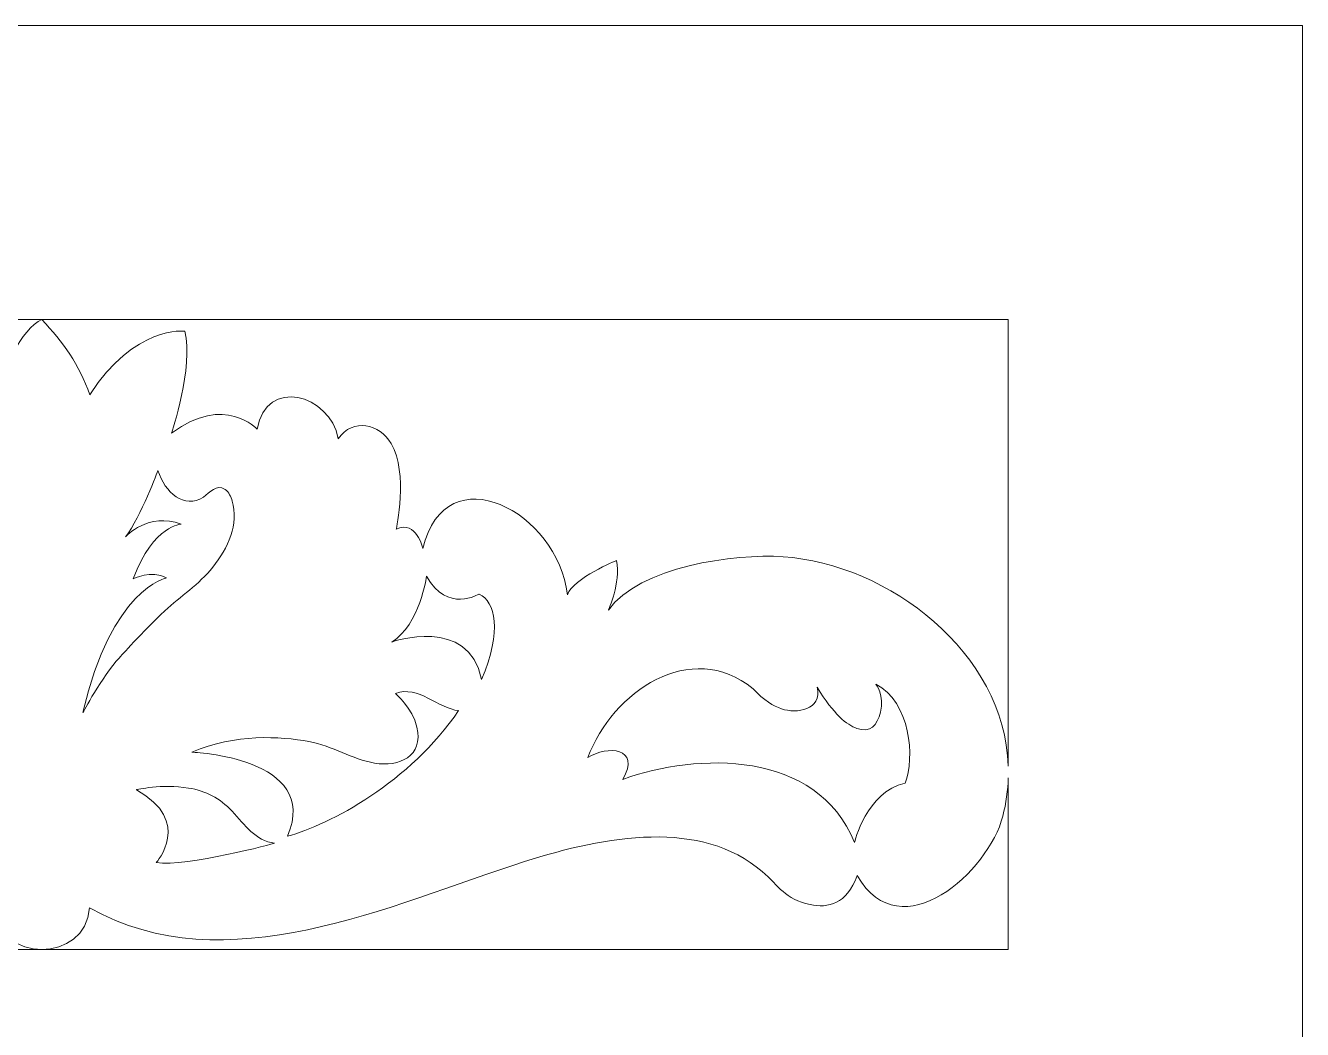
# Model space of a CAD drawing. Header units: centimetres. Extents: x -9.3 to 7.4, y -14.2 to 13.8.
# Drawn here: x 3.505 to 7.376, y 10.802 to 13.847 of the extents above; entities that cross this region are included whole.
import ezdxf

# ---------------------------------------------------------------- set-up
doc = ezdxf.new("R2010")
doc.units = ezdxf.units.CM
doc.header["$MEASUREMENT"] = 0
doc.layers.add('layer 1', color=7, linetype='Continuous')

msp = doc.modelspace()

# ---------------------------------------------------------------- linework, layer by layer
at = {"layer": 'layer 1', "color": 242, "lineweight": 9}
for points, knots in [([(7.37552, 13.84713), (4.82831, 13.84713), (2.28109, 13.84713), (-0.26612, 13.84713), (-0.26612, 13.84713), (-0.26612, 5.33379), (-0.26612, -3.17955), (-0.26612, -11.69289), (-0.26612, -11.69289), (-0.26609, -11.69289), (-0.26607, -11.69289), (-0.26605, -11.69289), (-0.26605, -11.69289), (-0.26605, -12.51932), (-0.26605, -13.34575), (-0.26605, -14.17218), (-0.26605, -14.17218), (0.03112, -14.17218), (0.32829, -14.17218), (0.62547, -14.17218), (0.62547, -14.17218), (0.62547, -14.04482), (0.62547, -13.91746), (0.62547, -13.79009), (0.62547, -13.79009), (0.93981, -13.79009), (1.25416, -13.79009), (1.56851, -13.79009), (1.56851, -13.79009), (1.56851, -13.54122), (1.56851, -13.29235), (1.56851, -13.04347), (1.56851, -13.04347), (1.69568, -13.04094), (1.82285, -13.0384), (1.95002, -13.03586), (1.95002, -13.03586), (1.97261, -13.10026), (2.0022, -13.1561), (2.05134, -13.20539), (2.05134, -13.20539), (2.09946, -13.25366), (2.14918, -13.28349), (2.20758, -13.29707), (2.20758, -13.29707), (2.28487, -13.31504), (2.3665, -13.30722), (2.42855, -13.25309), (2.42855, -13.25309), (2.48859, -13.20069), (2.52323, -13.11678), (2.53568, -13.03673), (2.53568, -13.03673), (2.57121, -13.04032), (2.60143, -13.03949), (2.62993, -13.03541), (2.62993, -13.03541), (2.77215, -13.01506), (2.83933, -12.92507), (2.85133, -12.78937), (2.85133, -12.78937), (2.85428, -12.75611), (2.85193, -12.72328), (2.84137, -12.69438), (2.84137, -12.69438), (2.84361, -12.69494), (2.84584, -12.6955), (2.84807, -12.69605), (2.84807, -12.69605), (2.89827, -12.71341), (2.94845, -12.73076), (2.99864, -12.74811), (2.99864, -12.74811), (3.02875, -13.05564), (3.26623, -13.29507), (3.55473, -13.29507), (3.55473, -13.29507), (3.84323, -13.29507), (4.08071, -13.05564), (4.11083, -12.74811), (4.11083, -12.74811), (4.16101, -12.73076), (4.2112, -12.71341), (4.26138, -12.69605), (4.26138, -12.69605), (4.26362, -12.6955), (4.26586, -12.69494), (4.26808, -12.69438), (4.26808, -12.69438), (4.25752, -12.72328), (4.25518, -12.75611), (4.25812, -12.78937), (4.25812, -12.78937), (4.27013, -12.92507), (4.33731, -13.01506), (4.47953, -13.03541), (4.47953, -13.03541), (4.50803, -13.03949), (4.53825, -13.04032), (4.57378, -13.03673), (4.57378, -13.03673), (4.58622, -13.11678), (4.62087, -13.20069), (4.68092, -13.25309), (4.68092, -13.25309), (4.74297, -13.30722), (4.82459, -13.31504), (4.90189, -13.29707), (4.90189, -13.29707), (4.96028, -13.28349), (5.01001, -13.25366), (5.05812, -13.20539), (5.05812, -13.20539), (5.10726, -13.1561), (5.13685, -13.10026), (5.15944, -13.03586), (5.15944, -13.03586), (5.28661, -13.0384), (5.41378, -13.04094), (5.54095, -13.04347), (5.54095, -13.04347), (5.54095, -13.29235), (5.54095, -13.54122), (5.54095, -13.79009), (5.54095, -13.79009), (5.8553, -13.79009), (6.16965, -13.79009), (6.48399, -13.79009), (6.48399, -13.79009), (6.48399, -13.91746), (6.48399, -14.04482), (6.48399, -14.17218), (6.48399, -14.17218), (6.78116, -14.17218), (7.07834, -14.17218), (7.37552, -14.17218), (7.37552, -14.17218), (7.37552, -13.34575), (7.37552, -12.51932), (7.37552, -11.69289), (7.37552, -11.69289), (7.37552, -3.17955), (7.37552, 5.33379), (7.37552, 13.84713)], [0, 0, 0, 0, 0.027027, 0.027027, 0.027027, 0.027027, 0.0540541, 0.0540541, 0.0540541, 0.0540541, 0.0810811, 0.0810811, 0.0810811, 0.0810811, 0.1081081, 0.1081081, 0.1081081, 0.1081081, 0.1351351, 0.1351351, 0.1351351, 0.1351351, 0.1621622, 0.1621622, 0.1621622, 0.1621622, 0.1891892, 0.1891892, 0.1891892, 0.1891892, 0.2162162, 0.2162162, 0.2162162, 0.2162162, 0.2432432, 0.2432432, 0.2432432, 0.2432432, 0.2702703, 0.2702703, 0.2702703, 0.2702703, 0.2972973, 0.2972973, 0.2972973, 0.2972973, 0.3243243, 0.3243243, 0.3243243, 0.3243243, 0.3513514, 0.3513514, 0.3513514, 0.3513514, 0.3783784, 0.3783784, 0.3783784, 0.3783784, 0.4054054, 0.4054054, 0.4054054, 0.4054054, 0.4324324, 0.4324324, 0.4324324, 0.4324324, 0.4594595, 0.4594595, 0.4594595, 0.4594595, 0.4864865, 0.4864865, 0.4864865, 0.4864865, 0.5135135, 0.5135135, 0.5135135, 0.5135135, 0.5405405, 0.5405405, 0.5405405, 0.5405405, 0.5675676, 0.5675676, 0.5675676, 0.5675676, 0.5945946, 0.5945946, 0.5945946, 0.5945946, 0.6216216, 0.6216216, 0.6216216, 0.6216216, 0.6486486, 0.6486486, 0.6486486, 0.6486486, 0.6756757, 0.6756757, 0.6756757, 0.6756757, 0.7027027, 0.7027027, 0.7027027, 0.7027027, 0.7297297, 0.7297297, 0.7297297, 0.7297297, 0.7567568, 0.7567568, 0.7567568, 0.7567568, 0.7837838, 0.7837838, 0.7837838, 0.7837838, 0.8108108, 0.8108108, 0.8108108, 0.8108108, 0.8378378, 0.8378378, 0.8378378, 0.8378378, 0.8648649, 0.8648649, 0.8648649, 0.8648649, 0.8918919, 0.8918919, 0.8918919, 0.8918919, 0.9189189, 0.9189189, 0.9189189, 0.9189189, 0.9459459, 0.9459459, 0.9459459, 0.9459459, 1, 1, 1, 1]), ([(0.62541, 11.60118), (0.62541, 12.05265), (0.62541, 12.50413), (0.62541, 12.9556), (0.62541, 12.9556), (1.60183, 12.9556), (2.57826, 12.9556), (3.55469, 12.9556), (3.55469, 12.9556), (3.49381, 12.92763), (3.43186, 12.79319), (3.40954, 12.72727), (3.40954, 12.72727), (3.27457, 12.93822), (3.12128, 12.92019), (3.12128, 12.92019), (3.12128, 12.92019), (3.09407, 12.81144), (3.16118, 12.61108), (3.16118, 12.61108), (3.16118, 12.61108), (2.99979, 12.73129), (2.90186, 12.62252), (2.90186, 12.62252), (2.90186, 12.62252), (2.8747, 12.78264), (2.68233, 12.72914), (2.65608, 12.59414), (2.65608, 12.59414), (2.61151, 12.65825), (2.53072, 12.6395), (2.49567, 12.57916), (2.49567, 12.57916), (2.44309, 12.48865), (2.48047, 12.32009), (2.48047, 12.32009), (2.48047, 12.32009), (2.41849, 12.34832), (2.40001, 12.26071), (2.40001, 12.26071), (2.40001, 12.26071), (2.32983, 12.55213), (1.98958, 12.37181), (1.96174, 12.12091), (1.96174, 12.12091), (1.94368, 12.17157), (1.81329, 12.22434), (1.81329, 12.22434), (1.81329, 12.22434), (1.79924, 12.15678), (1.83736, 12.07446), (1.83736, 12.07446), (1.83736, 12.07446), (1.74504, 12.20633), (1.45404, 12.2462), (1.30826, 12.2361), (1.30826, 12.2361), (0.98677, 12.21385), (0.63732, 11.9453), (0.62541, 11.60118)], [0, 0, 0, 0, 0.0625, 0.0625, 0.0625, 0.0625, 0.125, 0.125, 0.125, 0.125, 0.1875, 0.1875, 0.1875, 0.1875, 0.25, 0.25, 0.25, 0.25, 0.3125, 0.3125, 0.3125, 0.3125, 0.375, 0.375, 0.375, 0.375, 0.4375, 0.4375, 0.4375, 0.4375, 0.5, 0.5, 0.5, 0.5, 0.5625, 0.5625, 0.5625, 0.5625, 0.625, 0.625, 0.625, 0.625, 0.6875, 0.6875, 0.6875, 0.6875, 0.75, 0.75, 0.75, 0.75, 0.8125, 0.8125, 0.8125, 0.8125, 0.875, 0.875, 0.875, 0.875, 1, 1, 1, 1]), ([(3.55469, 12.9556), (4.53112, 12.9556), (5.50755, 12.9556), (6.484, 12.9556), (6.484, 12.9556), (6.484, 12.50413), (6.484, 12.05268), (6.484, 11.60121), (6.484, 11.60121), (6.47207, 11.9453), (6.12261, 12.21385), (5.80114, 12.2361), (5.80114, 12.2361), (5.65536, 12.2462), (5.36436, 12.20633), (5.27203, 12.07446), (5.27203, 12.07446), (5.27203, 12.07446), (5.31015, 12.15678), (5.29611, 12.22434), (5.29611, 12.22434), (5.29611, 12.22434), (5.16572, 12.17157), (5.14766, 12.12091), (5.14766, 12.12091), (5.11982, 12.37181), (4.77957, 12.55213), (4.7094, 12.26071), (4.7094, 12.26071), (4.7094, 12.26071), (4.69089, 12.34832), (4.62892, 12.32009), (4.62892, 12.32009), (4.62892, 12.32009), (4.66631, 12.48865), (4.61374, 12.57916), (4.61374, 12.57916), (4.57868, 12.6395), (4.49789, 12.65825), (4.4533, 12.59414), (4.4533, 12.59414), (4.42707, 12.72914), (4.2347, 12.78264), (4.20752, 12.62252), (4.20752, 12.62252), (4.20752, 12.62252), (4.1096, 12.73129), (3.94822, 12.61108), (3.94822, 12.61108), (3.94822, 12.61108), (4.01532, 12.81144), (3.98813, 12.92019), (3.98813, 12.92019), (3.98813, 12.92019), (3.83482, 12.93822), (3.69986, 12.72727), (3.69986, 12.72727), (3.66876, 12.81911), (3.61842, 12.88669), (3.55469, 12.9556)], [0, 0, 0, 0, 0.0625, 0.0625, 0.0625, 0.0625, 0.125, 0.125, 0.125, 0.125, 0.1875, 0.1875, 0.1875, 0.1875, 0.25, 0.25, 0.25, 0.25, 0.3125, 0.3125, 0.3125, 0.3125, 0.375, 0.375, 0.375, 0.375, 0.4375, 0.4375, 0.4375, 0.4375, 0.5, 0.5, 0.5, 0.5, 0.5625, 0.5625, 0.5625, 0.5625, 0.625, 0.625, 0.625, 0.625, 0.6875, 0.6875, 0.6875, 0.6875, 0.75, 0.75, 0.75, 0.75, 0.8125, 0.8125, 0.8125, 0.8125, 0.875, 0.875, 0.875, 0.875, 1, 1, 1, 1]), ([(3.9066, 12.49791), (3.9066, 12.49791), (3.85591, 12.35769), (3.80813, 12.29672), (3.80813, 12.29672), (3.80813, 12.29672), (3.87764, 12.37292), (3.97757, 12.33482), (3.97757, 12.33482), (3.97757, 12.33482), (3.89502, 12.33482), (3.83129, 12.16871), (3.83129, 12.16871), (3.83129, 12.16871), (3.88634, 12.19767), (3.93267, 12.17175), (3.93267, 12.17175), (3.93267, 12.17175), (3.76468, 12.13823), (3.67924, 11.76334), (3.67924, 11.76334), (3.67924, 11.76334), (3.73571, 11.87001), (3.79075, 11.93097), (3.79075, 11.93097), (3.79075, 11.93097), (3.86032, 12.009), (3.92724, 12.07156), (3.92724, 12.07156), (3.97577, 12.1169), (4.03071, 12.15141), (4.07286, 12.20428), (4.07286, 12.20428), (4.11905, 12.26223), (4.1521, 12.33556), (4.1318, 12.40505), (4.1318, 12.40505), (4.12805, 12.41792), (4.1216, 12.43205), (4.11065, 12.43963), (4.11065, 12.43963), (4.08302, 12.45876), (4.06471, 12.43001), (4.04437, 12.4168), (4.04437, 12.4168), (3.98681, 12.3794), (3.92748, 12.43068), (3.9066, 12.49791)], [0, 0, 0, 0, 0.0769231, 0.0769231, 0.0769231, 0.0769231, 0.1538462, 0.1538462, 0.1538462, 0.1538462, 0.2307692, 0.2307692, 0.2307692, 0.2307692, 0.3076923, 0.3076923, 0.3076923, 0.3076923, 0.3846154, 0.3846154, 0.3846154, 0.3846154, 0.4615385, 0.4615385, 0.4615385, 0.4615385, 0.5384615, 0.5384615, 0.5384615, 0.5384615, 0.6153846, 0.6153846, 0.6153846, 0.6153846, 0.6923077, 0.6923077, 0.6923077, 0.6923077, 0.7692308, 0.7692308, 0.7692308, 0.7692308, 0.8461538, 0.8461538, 0.8461538, 0.8461538, 1, 1, 1, 1]), ([(4.87998, 12.12297), (4.87998, 12.12297), (4.78307, 12.06315), (4.72105, 12.17736), (4.72105, 12.17736), (4.72105, 12.17736), (4.70039, 12.02916), (4.61511, 11.97749), (4.61511, 11.97749), (4.61511, 11.97749), (4.84896, 12.05906), (4.88772, 11.86327), (4.88772, 11.86327), (4.9499, 12.01213), (4.92928, 12.10005), (4.87998, 12.12297)], [0, 0, 0, 0, 0.2, 0.2, 0.2, 0.2, 0.4, 0.4, 0.4, 0.4, 0.6, 0.6, 0.6, 0.6, 1, 1, 1, 1]), ([(6.08247, 11.8497), (6.08247, 11.8497), (6.10902, 11.81475), (6.09643, 11.7649), (6.09643, 11.7649), (6.08636, 11.725), (6.0673, 11.70054), (6.02443, 11.71567), (6.02443, 11.71567), (5.99543, 11.72593), (5.95477, 11.75757), (5.90452, 11.84038), (5.90452, 11.84038), (5.92029, 11.7704), (5.84158, 11.75926), (5.79673, 11.77487), (5.79673, 11.77487), (5.77302, 11.78312), (5.74287, 11.80042), (5.71063, 11.83583), (5.71063, 11.83583), (5.5212, 11.98898), (5.28423, 11.82723), (5.20971, 11.62678), (5.20971, 11.62678), (5.26764, 11.6642), (5.37228, 11.65885), (5.31544, 11.56074), (5.31544, 11.56074), (5.54157, 11.64285), (5.90326, 11.6512), (6.01793, 11.36961), (6.01793, 11.36961), (6.01793, 11.36961), (6.05362, 11.52255), (6.1709, 11.54938), (6.1709, 11.54938), (6.20199, 11.6261), (6.18724, 11.79673), (6.08247, 11.8497)], [0, 0, 0, 0, 0.0909091, 0.0909091, 0.0909091, 0.0909091, 0.1818182, 0.1818182, 0.1818182, 0.1818182, 0.2727273, 0.2727273, 0.2727273, 0.2727273, 0.3636364, 0.3636364, 0.3636364, 0.3636364, 0.4545455, 0.4545455, 0.4545455, 0.4545455, 0.5454545, 0.5454545, 0.5454545, 0.5454545, 0.6363636, 0.6363636, 0.6363636, 0.6363636, 0.7272727, 0.7272727, 0.7272727, 0.7272727, 0.8181818, 0.8181818, 0.8181818, 0.8181818, 1, 1, 1, 1]), ([(4.81795, 11.76946), (4.75656, 11.77484), (4.69519, 11.84814), (4.62673, 11.82113), (4.62673, 11.82113), (4.6263, 11.82146), (4.67864, 11.77789), (4.69182, 11.71906), (4.69182, 11.71906), (4.71167, 11.63043), (4.63872, 11.5977), (4.56332, 11.61023), (4.56332, 11.61023), (4.49492, 11.62161), (4.43601, 11.66239), (4.36448, 11.67551), (4.36448, 11.67551), (4.27664, 11.69163), (4.14172, 11.69995), (4.00968, 11.64327), (4.00968, 11.64327), (4.00968, 11.64327), (4.40102, 11.62829), (4.29963, 11.38868), (4.29963, 11.38868), (4.42596, 11.42218), (4.67281, 11.55335), (4.81795, 11.76946)], [0, 0, 0, 0, 0.125, 0.125, 0.125, 0.125, 0.25, 0.25, 0.25, 0.25, 0.375, 0.375, 0.375, 0.375, 0.5, 0.5, 0.5, 0.5, 0.625, 0.625, 0.625, 0.625, 0.75, 0.75, 0.75, 0.75, 1, 1, 1, 1]), ([(1.08383, 11.26906), (0.94931, 11.03963), (0.68458, 11.28206), (0.64203, 11.44958), (0.64203, 11.44958), (0.63202, 11.48901), (0.62665, 11.52783), (0.62541, 11.56583), (0.62541, 11.56583), (0.62541, 11.39228), (0.62541, 11.21874), (0.62541, 11.04519), (0.62541, 11.04519), (2.57826, 11.04519), (4.53112, 11.04519), (6.484, 11.04519), (6.484, 11.04519), (6.484, 11.21869), (6.484, 11.39218), (6.484, 11.56568), (6.484, 11.56568), (6.48274, 11.52773), (6.47736, 11.48895), (6.46737, 11.44958), (6.46737, 11.44958), (6.42481, 11.28206), (6.16009, 11.03963), (6.02557, 11.26906), (6.02557, 11.26906), (5.99479, 11.18248), (5.93759, 11.16932), (5.88302, 11.18139), (5.88302, 11.18139), (5.80617, 11.19839), (5.79077, 11.23572), (5.73769, 11.28164), (5.73769, 11.28164), (5.55411, 11.44051), (5.26568, 11.39127), (5.01753, 11.31143), (5.01753, 11.31143), (4.60811, 11.17972), (4.11255, 10.93913), (3.69921, 11.17117), (3.69921, 11.17117), (3.68915, 11.00321), (3.42026, 11.00321), (3.41018, 11.17117), (3.41018, 11.17117), (2.99685, 10.93913), (2.50127, 11.17972), (2.09187, 11.31143), (2.09187, 11.31143), (1.84372, 11.39127), (1.5553, 11.44051), (1.37171, 11.28164), (1.37171, 11.28164), (1.31863, 11.23572), (1.30322, 11.19839), (1.22637, 11.18139), (1.22637, 11.18139), (1.1718, 11.16932), (1.11462, 11.18248), (1.08383, 11.26906)], [0, 0, 0, 0, 0.0588235, 0.0588235, 0.0588235, 0.0588235, 0.1176471, 0.1176471, 0.1176471, 0.1176471, 0.1764706, 0.1764706, 0.1764706, 0.1764706, 0.2352941, 0.2352941, 0.2352941, 0.2352941, 0.2941176, 0.2941176, 0.2941176, 0.2941176, 0.3529412, 0.3529412, 0.3529412, 0.3529412, 0.4117647, 0.4117647, 0.4117647, 0.4117647, 0.4705882, 0.4705882, 0.4705882, 0.4705882, 0.5294118, 0.5294118, 0.5294118, 0.5294118, 0.5882353, 0.5882353, 0.5882353, 0.5882353, 0.6470588, 0.6470588, 0.6470588, 0.6470588, 0.7058824, 0.7058824, 0.7058824, 0.7058824, 0.7647059, 0.7647059, 0.7647059, 0.7647059, 0.8235294, 0.8235294, 0.8235294, 0.8235294, 0.8823529, 0.8823529, 0.8823529, 0.8823529, 1, 1, 1, 1]), ([(4.26041, 11.36695), (4.26041, 11.36695), (3.99462, 11.29525), (3.90149, 11.30838), (3.90149, 11.30838), (3.90149, 11.30838), (4.01394, 11.4327), (3.8413, 11.52951), (3.8413, 11.52951), (3.8413, 11.52951), (3.91877, 11.54783), (3.99915, 11.53462), (3.99915, 11.53462), (4.05324, 11.52572), (4.09389, 11.5048), (4.13131, 11.46396), (4.13131, 11.46396), (4.16978, 11.42198), (4.20207, 11.37555), (4.26041, 11.36695)], [0, 0, 0, 0, 0.1666667, 0.1666667, 0.1666667, 0.1666667, 0.3333333, 0.3333333, 0.3333333, 0.3333333, 0.5, 0.5, 0.5, 0.5, 0.6666667, 0.6666667, 0.6666667, 0.6666667, 1, 1, 1, 1])]:
    msp.add_open_spline(points, degree=3, knots=knots, dxfattribs=at)

doc.saveas('drawing.dxf')
